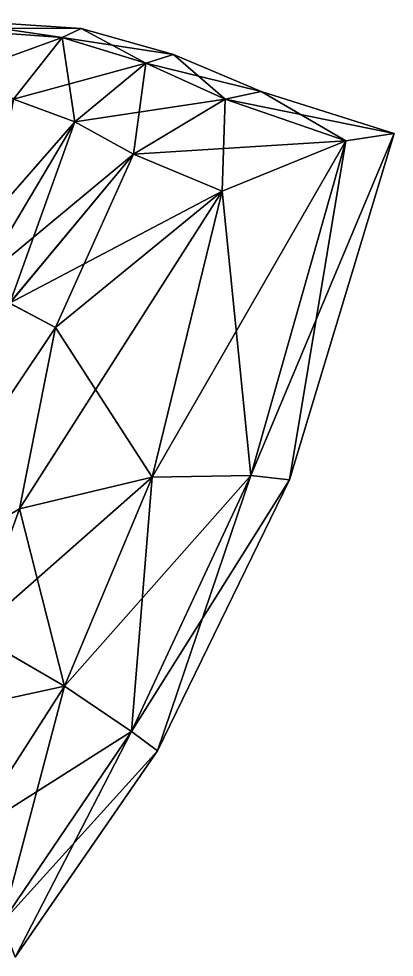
# Model space of a CAD drawing. Header units: metres. Extents: x -1.83 to 1.83, y -2.28 to 6.34.
# Drawn here: x 1.014 to 1.832, y 4.299 to 6.342 of the extents above; entities that cross this region are included whole.
import ezdxf

# ---------------------------------------------------------------- set-up
doc = ezdxf.new("R2010")
doc.units = ezdxf.units.M

msp = doc.modelspace()

# ---------------------------------------------------------------- linework, layer by layer
at = {"layer": 'Sphere 2'}
for points in [[(1.1084, 6.3017, -0.2515), (0.832, 6.3424, 0.0004), (0.8203, 6.3229, -0.2515)], [(1.15, 6.3209, 0.0004), (0.8203, 6.3229, 0.2524), (0.832, 6.3424, 0.0004)], [(1.1084, 6.3017, -0.2515), (1.15, 6.3209, 0.0004), (0.832, 6.3424, 0.0004)], [(1.1084, 6.3017, 0.2524), (0.7903, 6.1862, 0.4411), (0.8203, 6.3229, 0.2524)], [(1.0023, 6.1674, -0.4402), (1.1084, 6.3017, -0.2515), (0.8203, 6.3229, -0.2515)], [(1.15, 6.3209, 0.0004), (1.1084, 6.3017, 0.2524), (0.8203, 6.3229, 0.2524)], [(1.2904, 6.246, -0.2515), (1.15, 6.3209, 0.0004), (1.1084, 6.3017, -0.2515)], [(1.3507, 6.2643, 0.0004), (1.1084, 6.3017, 0.2524), (1.15, 6.3209, 0.0004)], [(1.2904, 6.246, -0.2515), (1.3507, 6.2643, 0.0004), (1.15, 6.3209, 0.0004)], [(1.1084, 6.3017, 0.2524), (1.0023, 6.1674, 0.4411), (0.7903, 6.1862, 0.4411)], [(1.1362, 6.1178, -0.4402), (1.1084, 6.3017, -0.2515), (1.0023, 6.1674, -0.4402)], [(1.2904, 6.246, 0.2524), (1.0023, 6.1674, 0.4411), (1.1084, 6.3017, 0.2524)], [(1.1362, 6.1178, -0.4402), (1.2904, 6.246, -0.2515), (1.1084, 6.3017, -0.2515)], [(1.3507, 6.2643, 0.0004), (1.2904, 6.246, 0.2524), (1.1084, 6.3017, 0.2524)], [(1.4639, 6.1672, -0.2515), (1.3507, 6.2643, 0.0004), (1.2904, 6.246, -0.2515)], [(1.5422, 6.1842, 0.0004), (1.2904, 6.246, 0.2524), (1.3507, 6.2643, 0.0004)], [(1.4639, 6.1672, -0.2515), (1.5422, 6.1842, 0.0004), (1.3507, 6.2643, 0.0004)], [(1.2904, 6.246, 0.2524), (1.1361, 6.1178, 0.4411), (1.0023, 6.1674, 0.4411)], [(1.4638, 6.1672, 0.2524), (1.1361, 6.1178, 0.4411), (1.2904, 6.246, 0.2524)], [(1.2638, 6.0477, -0.4402), (1.2904, 6.246, -0.2515), (1.1362, 6.1178, -0.4402)], [(1.2638, 6.0477, -0.4402), (1.4639, 6.1672, -0.2515), (1.2904, 6.246, -0.2515)], [(1.5422, 6.1842, 0.0004), (1.4638, 6.1672, 0.2524), (1.2904, 6.246, 0.2524)], [(1.832, 6.0924, 0.0004), (1.4638, 6.1672, 0.2524), (1.5422, 6.1842, 0.0004)], [(1.7265, 6.0768, -0.2515), (1.5422, 6.1842, 0.0004), (1.4639, 6.1672, -0.2515)], [(1.7265, 6.0768, -0.2515), (1.832, 6.0924, 0.0004), (1.5422, 6.1842, 0.0004)], [(1.1361, 6.1178, 0.4411), (0.8592, 5.8027, 0.5594), (1.0023, 6.1674, 0.4411)], [(0.9283, 5.7699, -0.5586), (1.1362, 6.1178, -0.4402), (1.0023, 6.1674, -0.4402)], [(1.4638, 6.1672, 0.2524), (1.2637, 6.0477, 0.4411), (1.1361, 6.1178, 0.4411)], [(1.7265, 6.0768, 0.2524), (1.2637, 6.0477, 0.4411), (1.4638, 6.1672, 0.2524)], [(1.457, 5.9674, -0.4402), (1.4639, 6.1672, -0.2515), (1.2638, 6.0477, -0.4402)], [(1.457, 5.9674, -0.4402), (1.7265, 6.0768, -0.2515), (1.4639, 6.1672, -0.2515)], [(1.832, 6.0924, 0.0004), (1.7265, 6.0768, 0.2524), (1.4638, 6.1672, 0.2524)], [(1.1361, 6.1178, 0.4411), (0.9283, 5.7699, 0.5594), (0.8592, 5.8027, 0.5594)], [(0.9941, 5.7236, -0.5586), (1.1362, 6.1178, -0.4402), (0.9283, 5.7699, -0.5586)], [(1.2637, 6.0477, 0.4411), (0.9283, 5.7699, 0.5594), (1.1361, 6.1178, 0.4411)], [(0.9941, 5.7236, -0.5586), (1.2638, 6.0477, -0.4402), (1.1362, 6.1178, -0.4402)], [(1.5194, 5.3484, -0.2515), (1.832, 6.0924, 0.0004), (1.7265, 6.0768, -0.2515)], [(1.5194, 5.3484, -0.2515), (1.6035, 5.3385, 0.0004), (1.832, 6.0924, 0.0004)], [(1.6035, 5.3385, 0.0004), (1.7265, 6.0768, 0.2524), (1.832, 6.0924, 0.0004)], [(1.7265, 6.0768, 0.2524), (1.4569, 5.9674, 0.4411), (1.2637, 6.0477, 0.4411)], [(1.3047, 5.3444, -0.4402), (1.7265, 6.0768, -0.2515), (1.457, 5.9674, -0.4402)], [(1.3047, 5.3444, -0.4402), (1.5194, 5.3484, -0.2515), (1.7265, 6.0768, -0.2515)], [(1.5194, 5.3484, 0.2524), (1.4569, 5.9674, 0.4411), (1.7265, 6.0768, 0.2524)], [(1.6035, 5.3385, 0.0004), (1.5194, 5.3484, 0.2524), (1.7265, 6.0768, 0.2524)], [(1.2637, 6.0477, 0.4411), (0.994, 5.7236, 0.5594), (0.9283, 5.7699, 0.5594)], [(1.4569, 5.9674, 0.4411), (0.994, 5.7236, 0.5594), (1.2637, 6.0477, 0.4411)], [(1.0937, 5.6706, -0.5586), (1.2638, 6.0477, -0.4402), (0.9941, 5.7236, -0.5586)], [(1.0937, 5.6706, -0.5586), (1.457, 5.9674, -0.4402), (1.2638, 6.0477, -0.4402)], [(1.4569, 5.9674, 0.4411), (1.0937, 5.6706, 0.5594), (0.994, 5.7236, 0.5594)], [(1.0152, 5.2759, -0.5586), (1.457, 5.9674, -0.4402), (1.0937, 5.6706, -0.5586)], [(1.0152, 5.2759, -0.5586), (1.3047, 5.3444, -0.4402), (1.457, 5.9674, -0.4402)], [(1.3046, 5.3444, 0.4411), (1.0937, 5.6706, 0.5594), (1.4569, 5.9674, 0.4411)], [(1.5194, 5.3484, 0.2524), (1.3046, 5.3444, 0.4411), (1.4569, 5.9674, 0.4411)], [(0.707, 5.0924, -0.5996), (1.0937, 5.6706, -0.5586), (0.9941, 5.7236, -0.5586)], [(1.0937, 5.6706, 0.5594), (0.707, 5.0924, 0.6004), (0.994, 5.7236, 0.5594)], [(0.707, 5.0924, -0.5996), (1.0937, 5.6706, -0.5586), (0.707, 5.0924, -0.5996)], [(0.707, 5.0924, -0.5996), (1.0152, 5.2759, -0.5586), (1.0937, 5.6706, -0.5586)], [(1.0937, 5.6706, 0.5594), (0.707, 5.0924, 0.6004), (0.707, 5.0924, 0.6004)], [(1.0151, 5.2759, 0.5594), (0.707, 5.0924, 0.6004), (1.0937, 5.6706, 0.5594)], [(1.3046, 5.3444, 0.4411), (1.0151, 5.2759, 0.5594), (1.0937, 5.6706, 0.5594)], [(0.9165, 5.0036, -0.5586), (1.3047, 5.3444, -0.4402), (1.0152, 5.2759, -0.5586)], [(0.9165, 5.0036, -0.5586), (1.1132, 4.8893, -0.4402), (1.3047, 5.3444, -0.4402)], [(1.1132, 4.8893, 0.4411), (1.0151, 5.2759, 0.5594), (1.3046, 5.3444, 0.4411)], [(1.1132, 4.8893, -0.4402), (1.5194, 5.3484, -0.2515), (1.3047, 5.3444, -0.4402)], [(1.1132, 4.8893, -0.4402), (1.2592, 4.7907, -0.2515), (1.5194, 5.3484, -0.2515)], [(1.2592, 4.7907, 0.2524), (1.1132, 4.8893, 0.4411), (1.3046, 5.3444, 0.4411)], [(1.2592, 4.7907, -0.2515), (1.6035, 5.3385, 0.0004), (1.5194, 5.3484, -0.2515)], [(1.3164, 4.7487, 0.0004), (1.2592, 4.7907, 0.2524), (1.5194, 5.3484, 0.2524)], [(1.2592, 4.7907, 0.2524), (1.3046, 5.3444, 0.4411), (1.5194, 5.3484, 0.2524)], [(1.2592, 4.7907, -0.2515), (1.3164, 4.7487, 0.0004), (1.6035, 5.3385, 0.0004)], [(1.3164, 4.7487, 0.0004), (1.5194, 5.3484, 0.2524), (1.6035, 5.3385, 0.0004)], [(0.707, 5.0924, -0.5996), (1.0152, 5.2759, -0.5586), (0.707, 5.0924, -0.5996)], [(0.707, 5.0924, -0.5996), (0.9165, 5.0036, -0.5586), (1.0152, 5.2759, -0.5586)], [(1.0151, 5.2759, 0.5594), (0.707, 5.0924, 0.6004), (0.707, 5.0924, 0.6004)], [(0.9164, 5.0036, 0.5594), (0.707, 5.0924, 0.6004), (1.0151, 5.2759, 0.5594)], [(1.1132, 4.8893, 0.4411), (0.9164, 5.0036, 0.5594), (1.0151, 5.2759, 0.5594)], [(0.8097, 4.8235, -0.5586), (1.1132, 4.8893, -0.4402), (0.9165, 5.0036, -0.5586)], [(0.9062, 4.567, 0.4411), (0.9164, 5.0036, 0.5594), (1.1132, 4.8893, 0.4411)], [(0.8097, 4.8235, -0.5586), (0.9062, 4.567, -0.4402), (1.1132, 4.8893, -0.4402)], [(0.9062, 4.567, -0.4402), (1.2592, 4.7907, -0.2515), (1.1132, 4.8893, -0.4402)], [(0.9778, 4.375, 0.2524), (0.9062, 4.567, 0.4411), (1.1132, 4.8893, 0.4411)], [(0.9778, 4.375, 0.2524), (1.1132, 4.8893, 0.4411), (1.2592, 4.7907, 0.2524)], [(0.9062, 4.567, -0.4402), (0.9778, 4.375, -0.2515), (1.2592, 4.7907, -0.2515)], [(0.9778, 4.375, -0.2515), (1.3164, 4.7487, 0.0004), (1.2592, 4.7907, -0.2515)], [(1.0058, 4.2995, 0.0004), (0.9778, 4.375, 0.2524), (1.2592, 4.7907, 0.2524)], [(1.0058, 4.2995, 0.0004), (1.2592, 4.7907, 0.2524), (1.3164, 4.7487, 0.0004)], [(0.9778, 4.375, -0.2515), (1.0058, 4.2995, 0.0004), (1.3164, 4.7487, 0.0004)]]:
    msp.add_3dface(points, dxfattribs=at)

doc.saveas('drawing.dxf')
